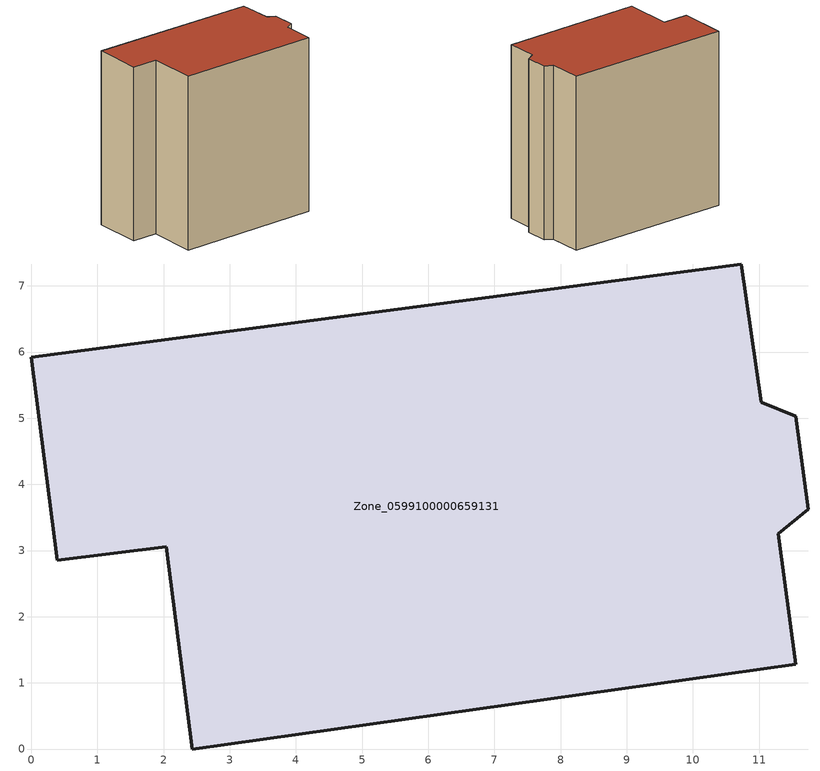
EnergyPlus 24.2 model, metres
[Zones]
Zone_0599100000659131
 floor ground (C_G): 2.04,3.06 0.39,2.85 0,5.92 10.73,7.33 11.03,5.24 11.55,5.03 11.74,3.62 11.29,3.25 11.55,1.28 2.43,0 z0
 wall outside (C_F): 11.74,3.62 11.55,5.03 11.03,5.24 10.73,7.33 0,5.92 0.39,2.85 2.04,3.06 2.43,0 11.55,1.28 11.29,3.25 11.74,3.62 z0:11.18
 roof outside (C_R): 11.55,1.28 11.29,3.25 11.74,3.62 11.55,5.03 11.03,5.24 10.73,7.33 0,5.92 0.39,2.85 2.04,3.06 2.43,0 z11.18
[BUILDING]
Pand.0599100000659131: North Axis=0; Terrain=City; Loads Convergence Tolerance Value=0.04; Temperature Convergence Tolerance Value=0.4; Solar Distribution=FullExterior; Maximum Number of Warmup Days=25; Minimum Number of Warmup Days=1
[Site:Location]
Rotterdam.The.Hague.AP_ZH_NLD Design_Conditions: Latitude=51.96; Longitude=4.45; Time Zone=1; Elevation=-4.5
[SITE:GROUNDTEMPERATURE:BUILDINGSURFACE]
18, 18, 18, 18, 18, 18, 18, 18, 18, 18, 18, 18
[MATERIAL] Thermal Absorptance=0.9; Solar Absorptance=0.7; Visible Absorptance=0.7
Name | Roughness | Thickness | Conductivity | Density | Specific Heat
G.TI.1946 | MediumSmooth | 0.15 | 1 | 540 | 1210
F.TI.1946 | Rough | 0.3 | 0.857143 | 1920 | 840
R.TI.1946 | MediumRough | 0.2 | 0.1 | 1500 | 1000
[CONSTRUCTION]
C_G: G.TI.1946
C_F: F.TI.1946
C_R: R.TI.1946
[ZONE]
Zone_0599100000659131: Type=1; Multiplier=1; Ceiling Height=Autocalculate; Volume=Autocalculate; Floor Area=autocalculate; Part of Total Floor Area=Yes
[ZONEINFILTRATION:DESIGNFLOWRATE]
Infil_Zone_0599100000659131: Zone or ZoneList or Space or SpaceList=Zone_0599100000659131; Schedule=AlwaysOn; Design Flow Rate Calculation Method=Flow/Area; Flow Rate per Floor Area=0.003; Constant Term Coefficient=1; Temperature Term Coefficient=0; Velocity Term Coefficient=0; Velocity Squared Term Coefficient=0
[HVACTEMPLATE:ZONE:IDEALLOADSAIRSYSTEM]
Zone_0599100000659131: Maximum Heating Supply Air Temperature=50; Minimum Cooling Supply Air Temperature=13; Maximum Heating Supply Air Humidity Ratio=0.0156; Minimum Cooling Supply Air Humidity Ratio=0.0077; Heating Limit=NoLimit; Cooling Limit=NoLimit; Dehumidification Control Type=ConstantSensibleHeatRatio; Cooling Sensible Heat Ratio=0.7; Dehumidification Setpoint=60; Humidification Control Type=None; Humidification Setpoint=30; Outdoor Air Method=None; Outdoor Air Flow Rate per Person=0.00944; Outdoor Air Flow Rate per Zone Floor Area=0; Outdoor Air Flow Rate per Zone=0; Demand Controlled Ventilation Type=None; Outdoor Air Economizer Type=NoEconomizer; Heat Recovery Type=None; Sensible Heat Recovery Effectiveness=0.7; Latent Heat Recovery Effectiveness=0.65
[ZONECONTROL:THERMOSTAT]
ThermostatControl_Zone_0599100000659131: Zone or ZoneList=Zone_0599100000659131; Control Type Schedule=DualSetpointControlType; Control 1=Thermostat_Zone_0599100000659131; Temperature Difference Between Cutout And Setpoint=0
[THERMOSTATSETPOINT:DUALSETPOINT]
Thermostat_Zone_0599100000659131: Heating Setpoint Temperature Schedule=HeatingSetpoint_Zone_0599100000659131; Cooling Setpoint Temperature Schedule=CoolingSetpoint_Zone_0599100000659131
[SCHEDULE:COMPACT]
HeatingSetpoint_Zone_0599100000659131: Through: 12/31, For: AllDays, Until: 24:00, 21
CoolingSetpoint_Zone_0599100000659131: Through: 12/31, For: AllDays, Until: 24:00, 24
DualSetpointControlType: Through: 12/31, For: AllDays, Until: 24:00, 4
AlwaysOn: Through: 12/31, For: AllDays, Until: 24:00, 1
